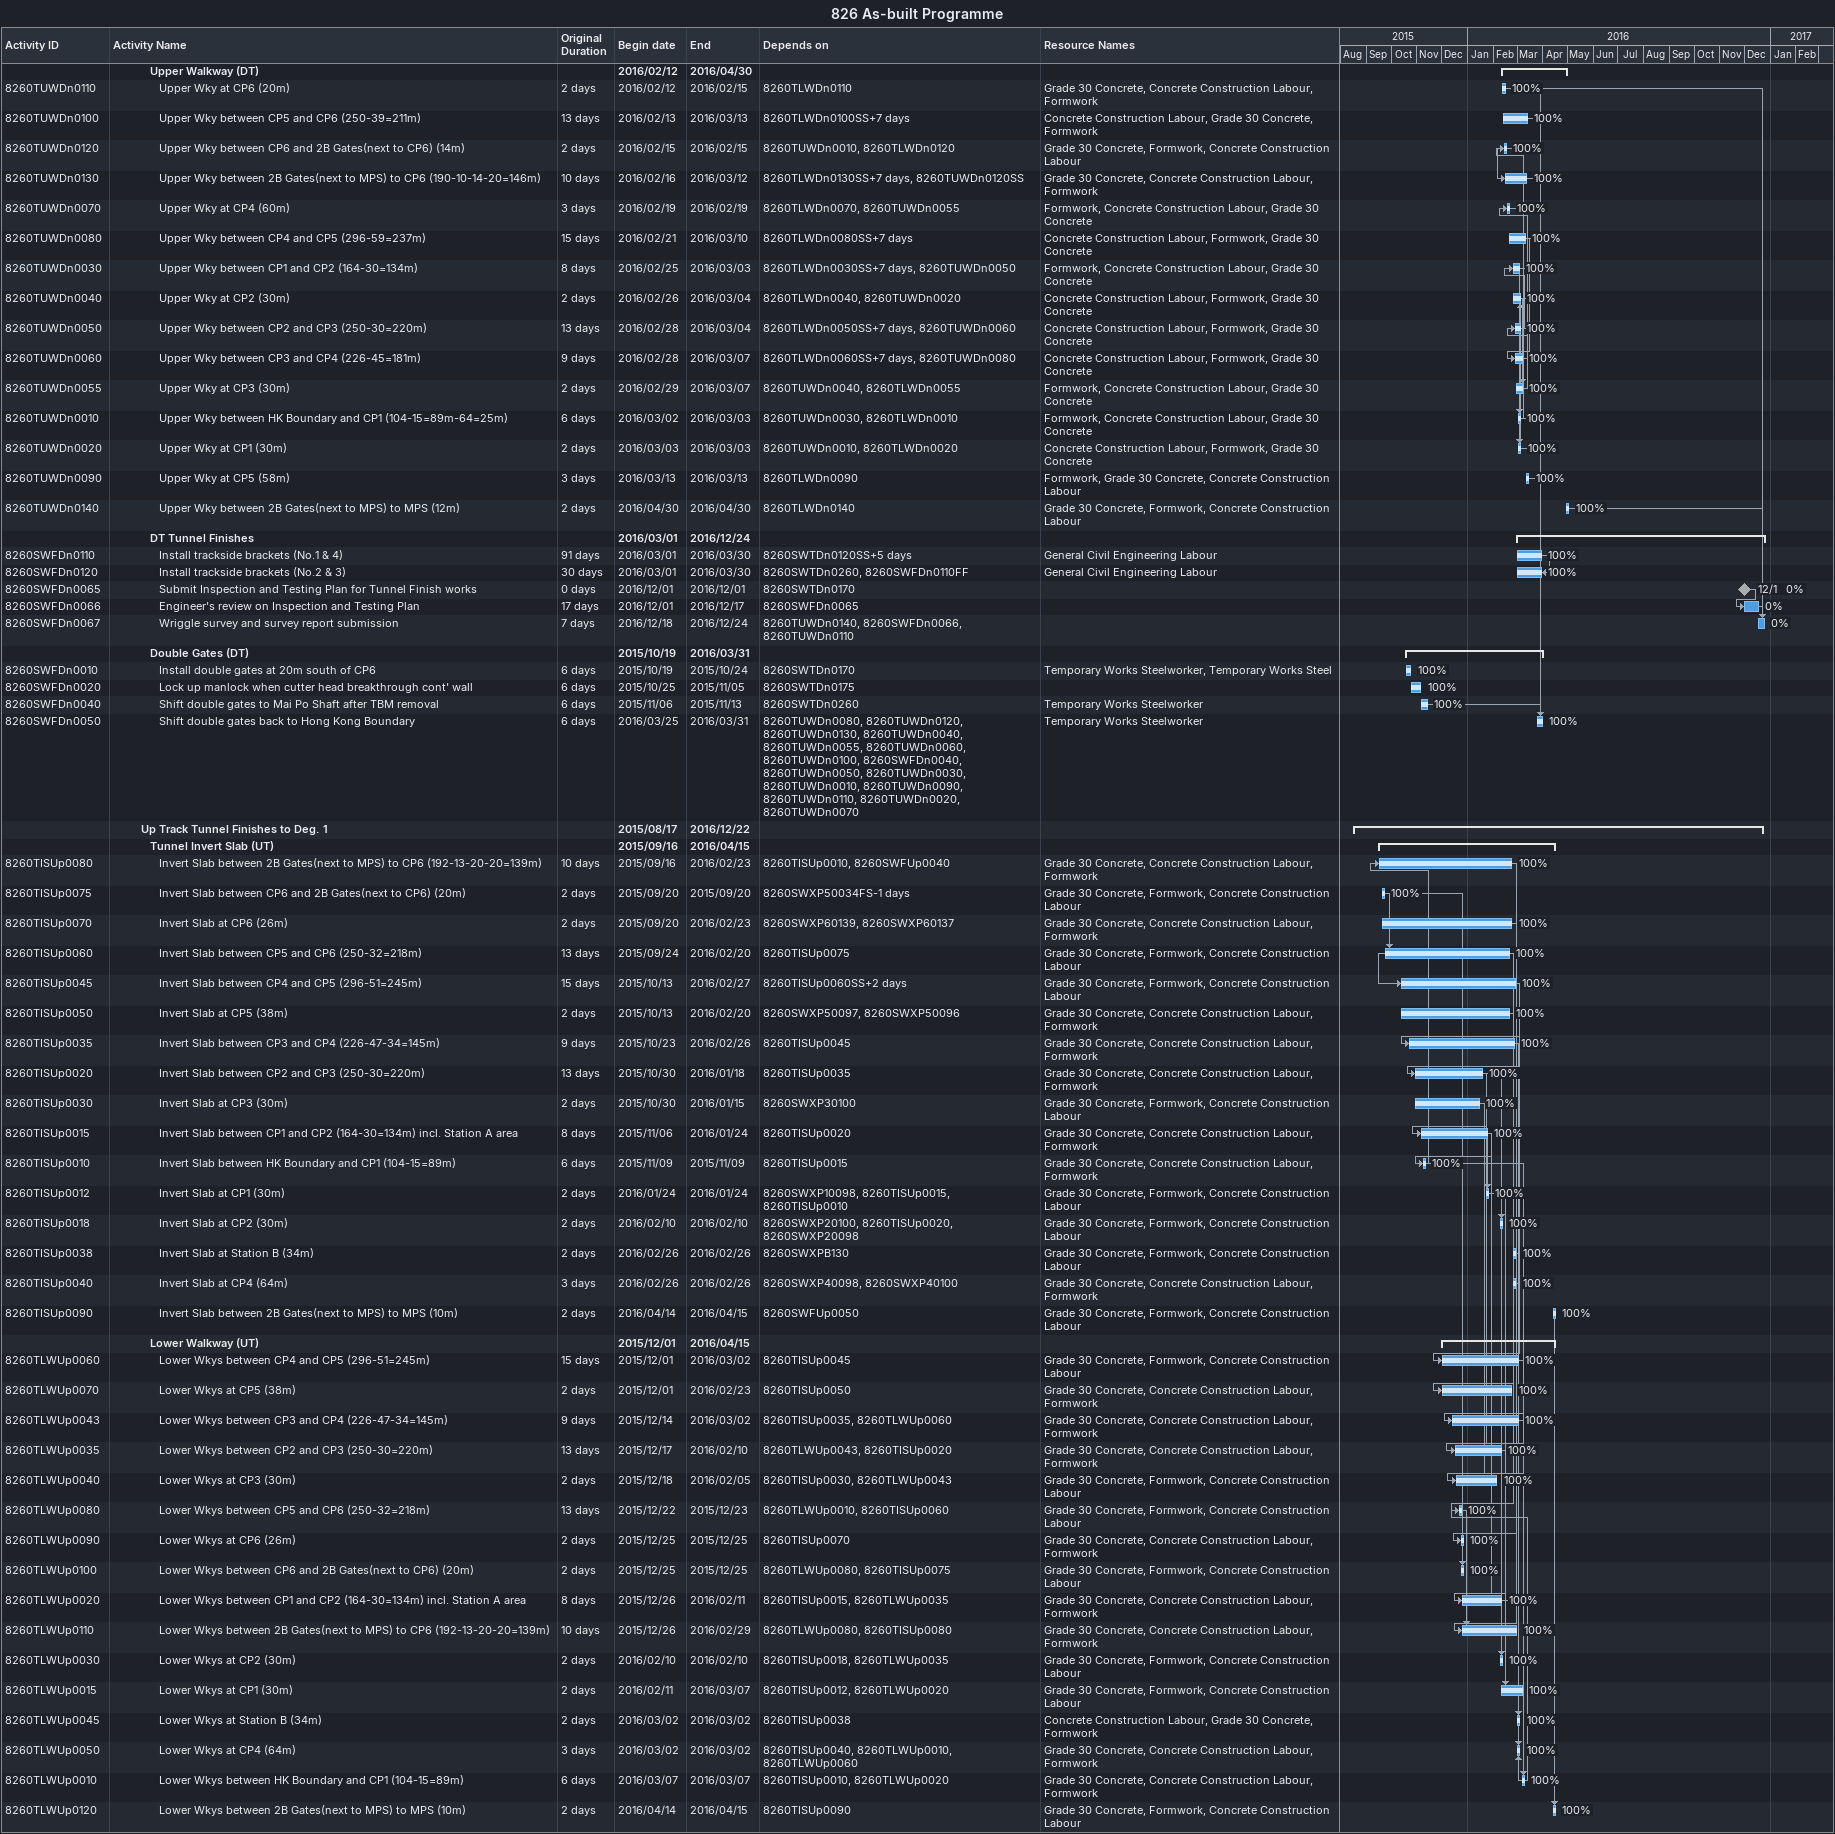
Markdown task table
826 As-built Programme

| ID | Level | Task | Original duration | Start | Finish | Predecessors | Resources | % complete |
|---|---|---|---|---|---|---|---|---|
|  | 5 | **Upper Walkway (DT)** |  | 2016-02-12 | 2016-04-30 |  |  |  |
| 8260TUWDn0110 | 6 | Upper Wky at CP6 (20m) | 2d | 2016-02-12 | 2016-02-15 | 8260TLWDn0110 | Grade 30 Concrete, Concrete Construction Labour, Formwork | 100 |
| 8260TUWDn0100 | 6 | Upper Wky between CP5 and CP6 (250-39=211m) | 13d | 2016-02-13 | 2016-03-13 | 8260TLWDn0100SS+7d | Concrete Construction Labour, Grade 30 Concrete, Formwork | 100 |
| 8260TUWDn0120 | 6 | Upper Wky between CP6 and 2B Gates(next to CP6) (14m) | 2d | 2016-02-15 | 2016-02-15 | 8260TUWDn0010, 8260TLWDn0120 | Grade 30 Concrete, Formwork, Concrete Construction Labour | 100 |
| 8260TUWDn0130 | 6 | Upper Wky between 2B Gates(next to MPS) to CP6 (190-10-14-20=146m) | 10d | 2016-02-16 | 2016-03-12 | 8260TLWDn0130SS+7d, 8260TUWDn0120SS | Grade 30 Concrete, Concrete Construction Labour, Formwork | 100 |
| 8260TUWDn0070 | 6 | Upper Wky at CP4 (60m) | 3d | 2016-02-19 | 2016-02-19 | 8260TLWDn0070, 8260TUWDn0055 | Formwork, Concrete Construction Labour, Grade 30 Concrete | 100 |
| 8260TUWDn0080 | 6 | Upper Wky between CP4 and CP5 (296-59=237m) | 15d | 2016-02-21 | 2016-03-10 | 8260TLWDn0080SS+7d | Concrete Construction Labour, Formwork, Grade 30 Concrete | 100 |
| 8260TUWDn0030 | 6 | Upper Wky between CP1 and CP2 (164-30=134m) | 8d | 2016-02-25 | 2016-03-03 | 8260TLWDn0030SS+7d, 8260TUWDn0050 | Formwork, Concrete Construction Labour, Grade 30 Concrete | 100 |
| 8260TUWDn0040 | 6 | Upper Wky at CP2 (30m) | 2d | 2016-02-26 | 2016-03-04 | 8260TLWDn0040, 8260TUWDn0020 | Concrete Construction Labour, Formwork, Grade 30 Concrete | 100 |
| 8260TUWDn0050 | 6 | Upper Wky between CP2 and CP3 (250-30=220m) | 13d | 2016-02-28 | 2016-03-04 | 8260TLWDn0050SS+7d, 8260TUWDn0060 | Concrete Construction Labour, Formwork, Grade 30 Concrete | 100 |
| 8260TUWDn0060 | 6 | Upper Wky between CP3 and CP4 (226-45=181m) | 9d | 2016-02-28 | 2016-03-07 | 8260TLWDn0060SS+7d, 8260TUWDn0080 | Concrete Construction Labour, Formwork, Grade 30 Concrete | 100 |
| 8260TUWDn0055 | 6 | Upper Wky at CP3 (30m) | 2d | 2016-02-29 | 2016-03-07 | 8260TUWDn0040, 8260TLWDn0055 | Formwork, Concrete Construction Labour, Grade 30 Concrete | 100 |
| 8260TUWDn0010 | 6 | Upper Wky between HK Boundary and CP1 (104-15=89m-64=25m) | 6d | 2016-03-02 | 2016-03-03 | 8260TUWDn0030, 8260TLWDn0010 | Formwork, Concrete Construction Labour, Grade 30 Concrete | 100 |
| 8260TUWDn0020 | 6 | Upper Wky at CP1 (30m) | 2d | 2016-03-03 | 2016-03-03 | 8260TUWDn0010, 8260TLWDn0020 | Concrete Construction Labour, Formwork, Grade 30 Concrete | 100 |
| 8260TUWDn0090 | 6 | Upper Wky at CP5 (58m) | 3d | 2016-03-13 | 2016-03-13 | 8260TLWDn0090 | Formwork, Grade 30 Concrete, Concrete Construction Labour | 100 |
| 8260TUWDn0140 | 6 | Upper Wky between 2B Gates(next to MPS) to MPS (12m) | 2d | 2016-04-30 | 2016-04-30 | 8260TLWDn0140 | Grade 30 Concrete, Formwork, Concrete Construction Labour | 100 |
|  | 5 | **DT Tunnel Finishes** |  | 2016-03-01 | 2016-12-24 |  |  |  |
| 8260SWFDn0110 | 6 | Install trackside brackets (No.1 & 4) | 91d | 2016-03-01 | 2016-03-30 | 8260SWTDn0120SS+5d | General Civil Engineering Labour | 100 |
| 8260SWFDn0120 | 6 | Install trackside brackets (No.2 & 3) | 30d | 2016-03-01 | 2016-03-30 | 8260SWTDn0260, 8260SWFDn0110FF | General Civil Engineering Labour | 100 |
| 8260SWFDn0065 | 6 | Submit Inspection and Testing Plan for Tunnel Finish works | 0d | 2016-12-01 | 2016-12-01 | 8260SWTDn0170 |  | 0 |
| 8260SWFDn0066 | 6 | Engineer's review on Inspection and Testing Plan | 17d | 2016-12-01 | 2016-12-17 | 8260SWFDn0065 |  | 0 |
| 8260SWFDn0067 | 6 | Wriggle survey and survey report submission | 7d | 2016-12-18 | 2016-12-24 | 8260TUWDn0140, 8260SWFDn0066, 8260TUWDn0110 |  | 0 |
|  | 5 | **Double Gates (DT)** |  | 2015-10-19 | 2016-03-31 |  |  |  |
| 8260SWFDn0010 | 6 | Install double gates at 20m south of CP6 | 6d | 2015-10-19 | 2015-10-24 | 8260SWTDn0170 | Temporary Works Steelworker, Temporary Works Steel | 100 |
| 8260SWFDn0020 | 6 | Lock up manlock when cutter head breakthrough cont' wall | 6d | 2015-10-25 | 2015-11-05 | 8260SWTDn0175 |  | 100 |
| 8260SWFDn0040 | 6 | Shift double gates to Mai Po Shaft after TBM removal | 6d | 2015-11-06 | 2015-11-13 | 8260SWTDn0260 | Temporary Works Steelworker | 100 |
| 8260SWFDn0050 | 6 | Shift double gates back to Hong Kong Boundary | 6d | 2016-03-25 | 2016-03-31 | 8260TUWDn0080, 8260TUWDn0120, 8260TUWDn0130, 8260TUWDn0040, 8260TUWDn0055, 8260TUWDn0060, 8260TUWDn0100, 8260SWFDn0040, 8260TUWDn0050, 8260TUWDn0030, 8260TUWDn0010, 8260TUWDn0090, 8260TUWDn0110, 8260TUWDn0020, 8260TUWDn0070 | Temporary Works Steelworker | 100 |
|  | 4 | **Up Track Tunnel Finishes to Deg. 1** |  | 2015-08-17 | 2016-12-22 |  |  |  |
|  | 5 | **Tunnel Invert Slab (UT)** |  | 2015-09-16 | 2016-04-15 |  |  |  |
| 8260TISUp0080 | 6 | Invert Slab between 2B Gates(next to MPS) to CP6 (192-13-20-20=139m) | 10d | 2015-09-16 | 2016-02-23 | 8260TISUp0010, 8260SWFUp0040 | Grade 30 Concrete, Concrete Construction Labour, Formwork | 100 |
| 8260TISUp0075 | 6 | Invert Slab between CP6 and 2B Gates(next to CP6) (20m) | 2d | 2015-09-20 | 2015-09-20 | 8260SWXP50034FS-1d | Grade 30 Concrete, Formwork, Concrete Construction Labour | 100 |
| 8260TISUp0070 | 6 | Invert Slab at CP6 (26m) | 2d | 2015-09-20 | 2016-02-23 | 8260SWXP60139, 8260SWXP60137 | Grade 30 Concrete, Concrete Construction Labour, Formwork | 100 |
| 8260TISUp0060 | 6 | Invert Slab between CP5 and CP6 (250-32=218m) | 13d | 2015-09-24 | 2016-02-20 | 8260TISUp0075 | Grade 30 Concrete, Formwork, Concrete Construction Labour | 100 |
| 8260TISUp0045 | 6 | Invert Slab between CP4 and CP5 (296-51=245m) | 15d | 2015-10-13 | 2016-02-27 | 8260TISUp0060SS+2d | Grade 30 Concrete, Formwork, Concrete Construction Labour | 100 |
| 8260TISUp0050 | 6 | Invert Slab at CP5 (38m) | 2d | 2015-10-13 | 2016-02-20 | 8260SWXP50097, 8260SWXP50096 | Grade 30 Concrete, Concrete Construction Labour, Formwork | 100 |
| 8260TISUp0035 | 6 | Invert Slab between CP3 and CP4 (226-47-34=145m) | 9d | 2015-10-23 | 2016-02-26 | 8260TISUp0045 | Grade 30 Concrete, Concrete Construction Labour, Formwork | 100 |
| 8260TISUp0020 | 6 | Invert Slab between CP2 and CP3 (250-30=220m) | 13d | 2015-10-30 | 2016-01-18 | 8260TISUp0035 | Grade 30 Concrete, Concrete Construction Labour, Formwork | 100 |
| 8260TISUp0030 | 6 | Invert Slab at CP3 (30m) | 2d | 2015-10-30 | 2016-01-15 | 8260SWXP30100 | Grade 30 Concrete, Formwork, Concrete Construction Labour | 100 |
| 8260TISUp0015 | 6 | Invert Slab between CP1 and CP2 (164-30=134m) incl. Station A area | 8d | 2015-11-06 | 2016-01-24 | 8260TISUp0020 | Grade 30 Concrete, Concrete Construction Labour, Formwork | 100 |
| 8260TISUp0010 | 6 | Invert Slab between HK Boundary and CP1 (104-15=89m) | 6d | 2015-11-09 | 2015-11-09 | 8260TISUp0015 | Grade 30 Concrete, Concrete Construction Labour, Formwork | 100 |
| 8260TISUp0012 | 6 | Invert Slab at CP1 (30m) | 2d | 2016-01-24 | 2016-01-24 | 8260SWXP10098, 8260TISUp0015, 8260TISUp0010 | Grade 30 Concrete, Formwork, Concrete Construction Labour | 100 |
| 8260TISUp0018 | 6 | Invert Slab at CP2 (30m) | 2d | 2016-02-10 | 2016-02-10 | 8260SWXP20100, 8260TISUp0020, 8260SWXP20098 | Grade 30 Concrete, Formwork, Concrete Construction Labour | 100 |
| 8260TISUp0038 | 6 | Invert Slab at Station B (34m) | 2d | 2016-02-26 | 2016-02-26 | 8260SWXPB130 | Grade 30 Concrete, Formwork, Concrete Construction Labour | 100 |
| 8260TISUp0040 | 6 | Invert Slab at CP4 (64m) | 3d | 2016-02-26 | 2016-02-26 | 8260SWXP40098, 8260SWXP40100 | Grade 30 Concrete, Concrete Construction Labour, Formwork | 100 |
| 8260TISUp0090 | 6 | Invert Slab between 2B Gates(next to MPS) to MPS (10m) | 2d | 2016-04-14 | 2016-04-15 | 8260SWFUp0050 | Grade 30 Concrete, Formwork, Concrete Construction Labour | 100 |
|  | 5 | **Lower Walkway (UT)** |  | 2015-12-01 | 2016-04-15 |  |  |  |
| 8260TLWUp0060 | 6 | Lower Wkys between CP4 and CP5 (296-51=245m) | 15d | 2015-12-01 | 2016-03-02 | 8260TISUp0045 | Grade 30 Concrete, Formwork, Concrete Construction Labour | 100 |
| 8260TLWUp0070 | 6 | Lower Wkys at CP5 (38m) | 2d | 2015-12-01 | 2016-02-23 | 8260TISUp0050 | Grade 30 Concrete, Concrete Construction Labour, Formwork | 100 |
| 8260TLWUp0043 | 6 | Lower Wkys between CP3 and CP4 (226-47-34=145m) | 9d | 2015-12-14 | 2016-03-02 | 8260TISUp0035, 8260TLWUp0060 | Grade 30 Concrete, Concrete Construction Labour, Formwork | 100 |
| 8260TLWUp0035 | 6 | Lower Wkys between CP2 and CP3 (250-30=220m) | 13d | 2015-12-17 | 2016-02-10 | 8260TLWUp0043, 8260TISUp0020 | Grade 30 Concrete, Concrete Construction Labour, Formwork | 100 |
| 8260TLWUp0040 | 6 | Lower Wkys at CP3 (30m) | 2d | 2015-12-18 | 2016-02-05 | 8260TISUp0030, 8260TLWUp0043 | Grade 30 Concrete, Formwork, Concrete Construction Labour | 100 |
| 8260TLWUp0080 | 6 | Lower Wkys between CP5 and CP6 (250-32=218m) | 13d | 2015-12-22 | 2015-12-23 | 8260TLWUp0010, 8260TISUp0060 | Grade 30 Concrete, Formwork, Concrete Construction Labour | 100 |
| 8260TLWUp0090 | 6 | Lower Wkys at CP6 (26m) | 2d | 2015-12-25 | 2015-12-25 | 8260TISUp0070 | Grade 30 Concrete, Concrete Construction Labour, Formwork | 100 |
| 8260TLWUp0100 | 6 | Lower Wkys between CP6 and 2B Gates(next to CP6) (20m) | 2d | 2015-12-25 | 2015-12-25 | 8260TLWUp0080, 8260TISUp0075 | Grade 30 Concrete, Formwork, Concrete Construction Labour | 100 |
| 8260TLWUp0020 | 6 | Lower Wkys between CP1 and CP2 (164-30=134m) incl. Station A area | 8d | 2015-12-26 | 2016-02-11 | 8260TISUp0015, 8260TLWUp0035 | Grade 30 Concrete, Concrete Construction Labour, Formwork | 100 |
| 8260TLWUp0110 | 6 | Lower Wkys between 2B Gates(next to MPS) to CP6 (192-13-20-20=139m) | 10d | 2015-12-26 | 2016-02-29 | 8260TLWUp0080, 8260TISUp0080 | Grade 30 Concrete, Concrete Construction Labour, Formwork | 100 |
| 8260TLWUp0030 | 6 | Lower Wkys at CP2 (30m) | 2d | 2016-02-10 | 2016-02-10 | 8260TISUp0018, 8260TLWUp0035 | Grade 30 Concrete, Formwork, Concrete Construction Labour | 100 |
| 8260TLWUp0015 | 6 | Lower Wkys at CP1 (30m) | 2d | 2016-02-11 | 2016-03-07 | 8260TISUp0012, 8260TLWUp0020 | Grade 30 Concrete, Formwork, Concrete Construction Labour | 100 |
| 8260TLWUp0045 | 6 | Lower Wkys at Station B (34m) | 2d | 2016-03-02 | 2016-03-02 | 8260TISUp0038 | Concrete Construction Labour, Grade 30 Concrete, Formwork | 100 |
| 8260TLWUp0050 | 6 | Lower Wkys at CP4 (64m) | 3d | 2016-03-02 | 2016-03-02 | 8260TISUp0040, 8260TLWUp0010, 8260TLWUp0060 | Grade 30 Concrete, Concrete Construction Labour, Formwork | 100 |
| 8260TLWUp0010 | 6 | Lower Wkys between HK Boundary and CP1 (104-15=89m) | 6d | 2016-03-07 | 2016-03-07 | 8260TISUp0010, 8260TLWUp0020 | Grade 30 Concrete, Concrete Construction Labour, Formwork | 100 |
| 8260TLWUp0120 | 6 | Lower Wkys between 2B Gates(next to MPS) to MPS (10m) | 2d | 2016-04-14 | 2016-04-15 | 8260TISUp0090 | Grade 30 Concrete, Formwork, Concrete Construction Labour | 100 |
